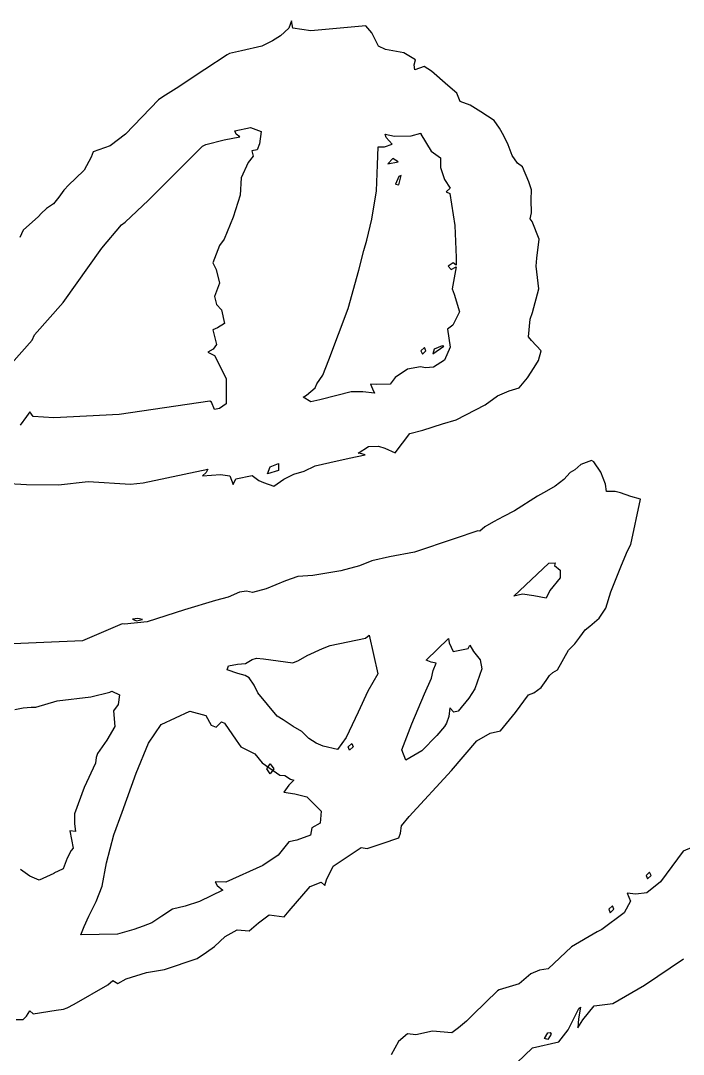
# Model space of a CAD drawing. Extents: x -16 to 63, y -3 to 108.
# Drawn here: x -3.66 to -2.042, y 4.419 to 6.943 of the extents above; entities that cross this region are included whole.
import ezdxf

# ---------------------------------------------------------------- set-up
doc = ezdxf.new("R2010")
doc.units = 0

msp = doc.modelspace()

# ---------------------------------------------------------------- linework, layer by layer
at = {"layer": 'Layer 1'}
for p, q in [((-2.999259, 6.942994), (-3.005384, 6.924472)), ((-2.995602, 6.924484), (-2.999259, 6.942994)), ((-3.005384, 6.924472), (-3.02624, 6.905804)), ((-2.951995, 6.91792), (-2.995602, 6.924484)), ((-2.817383, 6.930025), (-2.951995, 6.91792)), ((-2.802944, 6.913545), (-2.817383, 6.930025)), ((-3.045637, 6.893408), (-3.071597, 6.881011)), ((-3.02624, 6.905804), (-3.045637, 6.893408)), ((-2.786318, 6.881022), (-2.802944, 6.913545)), ((-3.121475, 6.869051), (-3.150206, 6.862779)), ((-3.071597, 6.881011), (-3.121475, 6.869051)), ((-2.769838, 6.872709), (-2.786318, 6.881022)), ((-2.724335, 6.864542), (-2.769838, 6.872709)), ((-3.156477, 6.859277), (-3.210584, 6.823837)), ((-3.150206, 6.862779), (-3.156477, 6.859277)), ((-2.696188, 6.847624), (-2.724335, 6.864542)), ((-2.699104, 6.835228), (-2.696188, 6.847624)), ((-3.210584, 6.823837), (-3.28088, 6.777459)), ((-2.6975, 6.823123), (-2.699104, 6.835228)), ((-2.674749, 6.831436), (-2.6975, 6.823123)), ((-2.657248, 6.819914), (-2.674749, 6.831436)), ((-2.617433, 6.785057), (-2.657248, 6.819914)), ((-3.28088, 6.777459), (-3.313257, 6.757041)), ((-2.594973, 6.766098), (-2.617433, 6.785057)), ((-2.58739, 6.745972), (-2.594973, 6.766098)), ((-3.323612, 6.749312), (-3.404263, 6.666035)), ((-3.313257, 6.757041), (-3.323612, 6.749312)), ((-2.563034, 6.736492), (-2.58739, 6.745972)), ((-2.537074, 6.720158), (-2.563034, 6.736492)), ((-2.503822, 6.699156), (-2.537074, 6.720158)), ((-2.490842, 6.680781), (-2.503822, 6.699156)), ((-3.404263, 6.666035), (-3.441598, 6.637159)), ((-3.137662, 6.67421), (-3.099451, 6.682523)), ((-3.134016, 6.666042), (-3.137662, 6.67421)), ((-3.125265, 6.659187), (-3.134016, 6.666042)), ((-3.099459, 6.682523), (-3.072916, 6.672168)), ((-3.099451, 6.682523), (-3.099459, 6.682523)), ((-3.072916, 6.672168), (-3.076853, 6.642416)), ((-2.767813, 6.657873), (-2.770584, 6.665457)), ((-2.770584, 6.665457), (-2.747396, 6.661231)), ((-2.706997, 6.661679), (-2.683517, 6.668093)), ((-2.683517, 6.668093), (-2.683517, 6.668084)), ((-2.683517, 6.668084), (-2.683076, 6.666038)), ((-2.683076, 6.666038), (-2.658137, 6.62462)), ((-2.480487, 6.661967), (-2.490842, 6.680781)), ((-3.216125, 6.636148), (-3.208541, 6.640523)), ((-3.208541, 6.640523), (-3.163184, 6.652191)), ((-3.163184, 6.652191), (-3.125265, 6.659187)), ((-3.076853, 6.642416), (-3.082687, 6.627978)), ((-2.772334, 6.635124), (-2.753375, 6.641247)), ((-2.753375, 6.641247), (-2.767813, 6.657873)), ((-2.747396, 6.661231), (-2.706997, 6.661679)), ((-2.470278, 6.639945), (-2.480487, 6.661967)), ((-2.459923, 6.613547), (-2.470278, 6.639945)), ((-3.483309, 6.622721), (-3.488122, 6.609449)), ((-3.441598, 6.637159), (-3.483309, 6.622721)), ((-3.348404, 6.504744), (-3.216125, 6.636148)), ((-3.082687, 6.627978), (-3.095959, 6.625349)), ((-3.095959, 6.625349), (-3.092313, 6.612369)), ((-2.789106, 6.591367), (-2.787065, 6.634975)), ((-2.787065, 6.634975), (-2.772334, 6.635124)), ((-2.658137, 6.62462), (-2.635532, 6.608431)), ((-2.447381, 6.595171), (-2.459923, 6.613547)), ((-3.488122, 6.609449), (-3.505331, 6.577655)), ((-3.105001, 6.596619), (-3.121773, 6.559574)), ((-3.092313, 6.612369), (-3.105001, 6.596619)), ((-2.791294, 6.527343), (-2.789106, 6.591367)), ((-2.751917, 6.606101), (-2.76373, 6.593704)), ((-2.76373, 6.593704), (-2.738791, 6.597931)), ((-2.751917, 6.606098), (-2.751917, 6.606101)), ((-2.738791, 6.597931), (-2.751917, 6.606098)), ((-2.635532, 6.608431), (-2.635241, 6.584513)), ((-2.434984, 6.586421), (-2.447381, 6.595171)), ((-3.505331, 6.577655), (-3.526478, 6.557675)), ((-2.736761, 6.562789), (-2.744928, 6.543683)), ((-2.736761, 6.542078), (-2.730927, 6.564538)), ((-2.730927, 6.564536), (-2.736761, 6.562789)), ((-2.730927, 6.564538), (-2.730927, 6.564536)), ((-2.635241, 6.584513), (-2.625469, 6.555344)), ((-2.419233, 6.549085), (-2.434984, 6.586421)), ((-3.54325, 6.54207), (-3.555209, 6.529382)), ((-3.526478, 6.557675), (-3.54325, 6.54207)), ((-3.121773, 6.559574), (-3.124106, 6.51728)), ((-2.744928, 6.543683), (-2.736761, 6.542078)), ((-2.625469, 6.555344), (-2.611614, 6.53376)), ((-2.412816, 6.529542), (-2.419233, 6.549085)), ((-3.555209, 6.529382), (-3.567606, 6.512026)), ((-3.124106, 6.51728), (-3.141899, 6.463464)), ((-2.802524, 6.457922), (-2.791294, 6.527343)), ((-2.611614, 6.53376), (-2.621094, 6.525009)), ((-2.621094, 6.525009), (-2.612781, 6.521365)), ((-2.612781, 6.521365), (-2.599801, 6.442756)), ((-2.413983, 6.505624), (-2.412816, 6.529542)), ((-3.580002, 6.495692), (-3.597358, 6.484171)), ((-3.567606, 6.512026), (-3.580002, 6.495692)), ((-3.405574, 6.451074), (-3.348404, 6.504744)), ((-2.412962, 6.473393), (-2.413983, 6.505624)), ((-3.617338, 6.464774), (-3.654382, 6.431522)), ((-3.610192, 6.472211), (-3.617338, 6.464774)), ((-3.597358, 6.484171), (-3.610192, 6.472211)), ((-3.141899, 6.463464), (-3.163921, 6.409794)), ((-2.415879, 6.458808), (-2.412962, 6.473393)), ((-3.462161, 6.387489), (-3.414616, 6.444659)), ((-3.414616, 6.444659), (-3.405574, 6.451074)), ((-2.815358, 6.406877), (-2.802524, 6.457922)), ((-2.599801, 6.442756), (-2.596738, 6.364293)), ((-2.411212, 6.452244), (-2.415879, 6.458808)), ((-2.393857, 6.409367), (-2.411212, 6.452244)), ((-3.654382, 6.431522), (-3.662695, 6.413875)), ((-3.556667, 6.254481), (-3.462161, 6.387489)), ((-3.174859, 6.393752), (-3.183172, 6.372605)), ((-3.163921, 6.409794), (-3.174859, 6.393752)), ((-2.822796, 6.381646), (-2.815358, 6.406877)), ((-2.399545, 6.362697), (-2.393857, 6.409367)), ((-3.183172, 6.372605), (-3.191485, 6.351457)), ((-2.834755, 6.333518), (-2.822796, 6.381646)), ((-2.596738, 6.364293), (-2.597178, 6.346209)), ((-2.401878, 6.343592), (-2.399545, 6.362697)), ((-3.191485, 6.351457), (-3.183172, 6.335415)), ((-2.604033, 6.351898), (-2.616867, 6.343732)), ((-2.616867, 6.343732), (-2.609138, 6.335419)), ((-2.609138, 6.335419), (-2.597324, 6.342124)), ((-2.597324, 6.342124), (-2.60695, 6.288454)), ((-2.597178, 6.346209), (-2.604033, 6.351898)), ((-2.394878, 6.288463), (-2.401878, 6.343592)), ((-3.183172, 6.335415), (-3.174859, 6.302308)), ((-2.860861, 6.240325), (-2.834755, 6.333518)), ((-3.174859, 6.302308), (-3.187256, 6.269202)), ((-2.60695, 6.288454), (-2.601991, 6.275037)), ((-2.410191, 6.230273), (-2.394878, 6.288463)), ((-3.187256, 6.269202), (-3.182297, 6.250097)), ((-2.601991, 6.275037), (-2.589157, 6.232159)), ((-3.627109, 6.176164), (-3.556667, 6.254481)), ((-3.182297, 6.250097), (-3.170338, 6.236971)), ((-3.170338, 6.236971), (-3.162608, 6.203281)), ((-2.907822, 6.1149), (-2.860861, 6.240325)), ((-2.589157, 6.232159), (-2.604908, 6.199053)), ((-2.420546, 6.170769), (-2.416462, 6.213938)), ((-2.416462, 6.213938), (-2.410191, 6.230273)), ((-3.179964, 6.19278), (-3.191194, 6.188114)), ((-3.191194, 6.188114), (-3.182443, 6.152236)), ((-3.162608, 6.203281), (-3.179964, 6.19278)), ((-2.604908, 6.199053), (-2.61818, 6.189427)), ((-2.61818, 6.189427), (-2.611179, 6.145383)), ((-3.682529, 6.106013), (-3.632068, 6.162454)), ((-3.632068, 6.162454), (-3.627109, 6.176164)), ((-2.412816, 6.162018), (-2.420546, 6.170769)), ((-2.389627, 6.136934), (-2.412816, 6.162018)), ((-3.19061, 6.140861), (-3.203153, 6.133864)), ((-3.203153, 6.133864), (-3.187256, 6.125697)), ((-3.182443, 6.152236), (-3.19061, 6.140861)), ((-2.674347, 6.145238), (-2.683097, 6.136925)), ((-2.683097, 6.136925), (-2.679451, 6.128757)), ((-2.679451, 6.128757), (-2.6707, 6.136925)), ((-2.6707, 6.136925), (-2.674347, 6.145238)), ((-2.674347, 6.145238), (-2.674347, 6.145238)), ((-2.654075, 6.129051), (-2.62724, 6.148156)), ((-2.650866, 6.141156), (-2.654075, 6.129051)), ((-2.631469, 6.149031), (-2.650866, 6.141156)), ((-2.631469, 6.14903), (-2.631469, 6.149031)), ((-2.62724, 6.148156), (-2.631469, 6.14903)), ((-2.611179, 6.145383), (-2.62518, 6.11359)), ((-2.395607, 6.113015), (-2.389627, 6.136934)), ((-3.187256, 6.125697), (-3.166255, 6.083695)), ((-2.922406, 6.076981), (-2.907822, 6.1149)), ((-2.62518, 6.11359), (-2.652307, 6.096963)), ((-2.406837, 6.09566), (-2.395607, 6.113015)), ((-3.166255, 6.083695), (-3.158525, 6.068527)), ((-2.715894, 6.091998), (-2.745938, 6.071288)), ((-2.684392, 6.097396), (-2.715894, 6.091998)), ((-2.671558, 6.095649), (-2.684392, 6.097396)), ((-2.652307, 6.096963), (-2.671558, 6.095649)), ((-2.422588, 6.070867), (-2.406837, 6.09566)), ((-3.158525, 6.068527), (-3.158375, 6.007128)), ((-2.936845, 6.056272), (-2.922406, 6.076981)), ((-2.745938, 6.071288), (-2.758188, 6.055392)), ((-2.442714, 6.046074), (-2.422588, 6.070867)), ((-2.962513, 6.028416), (-2.940929, 6.046646)), ((-2.940929, 6.046646), (-2.936845, 6.056272)), ((-2.853131, 6.036871), (-2.888717, 6.02783)), ((-2.824838, 6.036871), (-2.853131, 6.036871)), ((-2.79669, 6.033369), (-2.824838, 6.036871)), ((-2.790711, 6.054369), (-2.806316, 6.055392)), ((-2.806316, 6.055392), (-2.80092, 6.043724)), ((-2.80092, 6.043724), (-2.79669, 6.033369)), ((-2.758188, 6.055392), (-2.790711, 6.054369)), ((-2.496092, 6.026823), (-2.467361, 6.038928)), ((-2.467361, 6.038928), (-2.442714, 6.046074)), ((-3.19819, 6.013687), (-3.420308, 5.981309)), ((-3.194253, 6.011648), (-3.19819, 6.013687)), ((-3.186815, 5.993272), (-3.194253, 6.011648)), ((-2.970389, 6.023749), (-2.962513, 6.028416)), ((-2.951721, 6.012373), (-2.970389, 6.023749)), ((-2.930136, 6.016891), (-2.951721, 6.012373)), ((-2.888717, 6.02783), (-2.930136, 6.016891)), ((-2.525844, 6.004946), (-2.496092, 6.026823)), ((-3.637759, 5.988166), (-3.646072, 5.976061)), ((-3.629592, 5.976644), (-3.637759, 5.988166)), ((-3.174856, 5.995751), (-3.186815, 5.993272)), ((-3.158375, 6.007128), (-3.174856, 5.995751)), ((-2.597161, 5.967902), (-2.525844, 6.004946)), ((-3.646072, 5.976061), (-3.662115, 5.955352)), ((-3.579568, 5.973434), (-3.629592, 5.976644)), ((-3.420308, 5.981309), (-3.579568, 5.973434)), ((-2.678103, 5.943109), (-2.630559, 5.958131)), ((-2.630559, 5.958131), (-2.597161, 5.967902)), ((-2.746212, 5.887835), (-2.710335, 5.93465)), ((-2.710335, 5.93465), (-2.678103, 5.943109)), ((-2.858073, 5.874545), (-2.819425, 5.883149)), ((-2.835905, 5.886793), (-2.811112, 5.903127)), ((-2.827592, 5.884896), (-2.835905, 5.886793)), ((-2.819425, 5.883149), (-2.827592, 5.884896)), ((-2.811112, 5.903127), (-2.786318, 5.903874)), ((-2.786318, 5.903874), (-2.771005, 5.899356)), ((-2.771005, 5.899356), (-2.746212, 5.887835)), ((-3.050885, 5.853555), (-3.030467, 5.861868)), ((-3.030464, 5.861868), (-3.030905, 5.844659)), ((-3.030467, 5.861868), (-3.030464, 5.861868)), ((-2.968184, 5.843042), (-2.940912, 5.856022)), ((-2.940912, 5.856022), (-2.90518, 5.864481)), ((-2.90518, 5.864481), (-2.858073, 5.874545)), ((-2.292524, 5.859096), (-2.306962, 5.846555)), ((-2.266564, 5.869306), (-2.292524, 5.859096)), ((-2.260439, 5.865953), (-2.266564, 5.869306)), ((-2.243229, 5.840868), (-2.260439, 5.865953)), ((-3.360938, 5.814603), (-3.203574, 5.847417)), ((-3.207365, 5.839542), (-3.216116, 5.831229)), ((-3.216116, 5.831229), (-3.172801, 5.834873)), ((-3.203574, 5.847417), (-3.207365, 5.839542)), ((-3.172801, 5.834873), (-3.150049, 5.831229)), ((-3.150049, 5.831229), (-3.141153, 5.810228)), ((-3.134882, 5.824083), (-3.094921, 5.832542)), ((-3.094921, 5.832542), (-3.078879, 5.820291)), ((-3.05774, 5.836784), (-3.050885, 5.853555)), ((-3.030905, 5.844659), (-3.05774, 5.836784)), ((-3.01777, 5.823645), (-2.992977, 5.835459)), ((-2.992977, 5.835459), (-2.968184, 5.843042)), ((-2.318484, 5.839259), (-2.334235, 5.822779)), ((-2.306962, 5.846555), (-2.318484, 5.839259)), ((-2.231854, 5.811408), (-2.243229, 5.840868)), ((-3.702509, 5.81358), (-3.646068, 5.810369)), ((-3.646068, 5.810369), (-3.64606, 5.81052)), ((-3.64606, 5.81052), (-3.56818, 5.809206)), ((-3.56818, 5.809206), (-3.495551, 5.817956)), ((-3.495551, 5.817956), (-3.39244, 5.81081)), ((-3.39244, 5.81081), (-3.360938, 5.814603)), ((-3.141153, 5.810228), (-3.134882, 5.824083)), ((-3.078879, 5.820291), (-3.067357, 5.815624)), ((-3.067357, 5.815624), (-3.042564, 5.806436)), ((-3.042564, 5.806436), (-3.01777, 5.823645)), ((-2.354944, 5.806299), (-2.376091, 5.793902)), ((-2.334235, 5.822779), (-2.354944, 5.806299)), ((-2.229812, 5.793177), (-2.231854, 5.811408)), ((-2.397968, 5.781505), (-2.454117, 5.746358)), ((-2.376091, 5.793902), (-2.397968, 5.781505)), ((-2.208811, 5.793177), (-2.229812, 5.793177)), ((-2.195539, 5.789825), (-2.208811, 5.793177)), ((-2.1706, 5.781366), (-2.195539, 5.789825)), ((-2.146536, 5.774369), (-2.1706, 5.781366)), ((-2.1706, 5.663528), (-2.146536, 5.774369)), ((-2.48139, 5.731919), (-2.505454, 5.719522)), ((-2.454117, 5.746358), (-2.48139, 5.731919)), ((-2.527038, 5.70698), (-2.539143, 5.696772)), ((-2.505454, 5.719522), (-2.527038, 5.70698)), ((-2.544102, 5.696921), (-2.60171, 5.67767)), ((-2.539143, 5.696772), (-2.544102, 5.696921)), ((-2.60171, 5.67767), (-2.698695, 5.645292)), ((-2.17833, 5.648361), (-2.1706, 5.663528)), ((-2.759657, 5.633625), (-2.802681, 5.624291)), ((-2.698695, 5.645292), (-2.759657, 5.633625)), ((-2.193497, 5.61365), (-2.17833, 5.648361)), ((-2.833016, 5.611895), (-2.878519, 5.599498)), ((-2.802681, 5.624291), (-2.833016, 5.611895)), ((-2.455702, 5.537654), (-2.370968, 5.617867)), ((-2.370968, 5.617867), (-2.354925, 5.619032)), ((-2.354922, 5.619038), (-2.35638, 5.612183)), ((-2.35638, 5.612183), (-2.342817, 5.600808)), ((-2.354925, 5.619032), (-2.354922, 5.619038)), ((-2.219457, 5.547876), (-2.193497, 5.61365)), ((-2.983817, 5.585351), (-3.013569, 5.57485)), ((-2.947065, 5.587831), (-2.983817, 5.585351)), ((-2.878519, 5.599498), (-2.947065, 5.587831)), ((-2.343257, 5.58214), (-2.368488, 5.551513)), ((-2.342817, 5.600808), (-2.343257, 5.58214)), ((-3.061259, 5.555599), (-3.094365, 5.546558)), ((-3.013569, 5.57485), (-3.061259, 5.555599)), ((-3.153869, 5.534886), (-3.184496, 5.527448)), ((-3.126159, 5.547282), (-3.153869, 5.534886)), ((-3.10895, 5.54991), (-3.126159, 5.547282)), ((-3.094365, 5.546558), (-3.10895, 5.54991)), ((-2.434847, 5.542761), (-2.455702, 5.537654)), ((-2.407574, 5.538677), (-2.434847, 5.542761)), ((-2.376947, 5.532845), (-2.407574, 5.538677)), ((-2.368488, 5.551513), (-2.376947, 5.532845)), ((-2.231125, 5.508643), (-2.219457, 5.547876)), ((-3.260626, 5.504405), (-3.351194, 5.475091)), ((-3.184496, 5.527448), (-3.260626, 5.504405)), ((-2.247605, 5.484288), (-2.231125, 5.508643)), ((-3.374212, 5.482818), (-3.38763, 5.481362)), ((-3.38763, 5.481362), (-3.377421, 5.477136)), ((-3.377421, 5.477136), (-3.362836, 5.481071)), ((-3.362836, 5.481071), (-3.374212, 5.482818)), ((-3.374212, 5.482818), (-3.374212, 5.482818)), ((-2.27021, 5.464454), (-2.247605, 5.484288)), ((-3.412739, 5.470282), (-3.509725, 5.428863)), ((-3.406614, 5.469259), (-3.412739, 5.470282)), ((-3.351194, 5.475091), (-3.406614, 5.469259)), ((-2.294566, 5.437181), (-2.282169, 5.455557)), ((-2.282169, 5.455557), (-2.27021, 5.464454)), ((-3.509725, 5.428863), (-3.898249, 5.411945)), ((-2.904452, 5.417178), (-2.818696, 5.435408)), ((-2.818696, 5.435408), (-2.809508, 5.442405)), ((-2.809511, 5.442419), (-2.787927, 5.348058)), ((-2.809508, 5.442405), (-2.809511, 5.442419)), ((-2.670378, 5.381746), (-2.615687, 5.434104)), ((-2.615687, 5.434104), (-2.615686, 5.434106)), ((-2.615686, 5.434106), (-2.614082, 5.423459)), ((-2.306963, 5.421576), (-2.294566, 5.437181)), ((-2.960893, 5.392969), (-2.923119, 5.410032)), ((-2.923119, 5.410032), (-2.904452, 5.417178)), ((-2.614082, 5.423459), (-2.604019, 5.402458)), ((-2.604019, 5.402458), (-2.567704, 5.410187)), ((-2.567704, 5.410187), (-2.563621, 5.417771)), ((-2.563621, 5.417771), (-2.55487, 5.402312)), ((-2.55487, 5.402312), (-2.53839, 5.382332)), ((-2.349111, 5.357843), (-2.322568, 5.405533)), ((-2.322568, 5.405533), (-2.306963, 5.421576)), ((-3.111256, 5.373423), (-3.095359, 5.382757)), ((-3.095359, 5.382757), (-3.084275, 5.3864)), ((-3.084275, 5.3864), (-3.067649, 5.384653)), ((-3.067649, 5.384653), (-2.996041, 5.375027)), ((-2.996041, 5.375027), (-2.981894, 5.380426)), ((-2.981894, 5.380426), (-2.960893, 5.392969)), ((-2.658127, 5.376497), (-2.670378, 5.381746)), ((-2.64573, 5.373876), (-2.658127, 5.376497)), ((-2.53839, 5.382332), (-2.534015, 5.360018)), ((-3.156176, 5.358108), (-3.152967, 5.36715)), ((-3.130362, 5.349066), (-3.156176, 5.358108)), ((-3.152967, 5.36715), (-3.131091, 5.371967)), ((-3.131091, 5.371967), (-3.111256, 5.373423)), ((-2.657106, 5.337269), (-2.653314, 5.356374)), ((-2.653314, 5.356374), (-2.64573, 5.373876)), ((-2.534015, 5.360018), (-2.551516, 5.311452)), ((-2.369383, 5.344133), (-2.36107, 5.35157)), ((-2.36107, 5.35157), (-2.349111, 5.357843)), ((-3.112569, 5.343817), (-3.130362, 5.349066)), ((-3.102506, 5.337985), (-3.112569, 5.343817)), ((-3.090109, 5.32063), (-3.102506, 5.337985)), ((-2.787927, 5.348058), (-2.812428, 5.305764)), ((-2.67417, 5.299058), (-2.657106, 5.337269)), ((-2.389655, 5.314673), (-2.377259, 5.332028)), ((-2.377259, 5.332028), (-2.369383, 5.344133)), ((-3.489133, 5.291458), (-3.442464, 5.303125)), ((-3.442464, 5.303125), (-3.437505, 5.305604)), ((-3.43751, 5.305614), (-3.418988, 5.296718)), ((-3.437505, 5.305604), (-3.43751, 5.305614)), ((-3.081213, 5.301962), (-3.090109, 5.32063)), ((-3.034397, 5.2445), (-3.081213, 5.301962)), ((-2.812428, 5.305764), (-2.836346, 5.254573)), ((-2.551516, 5.311452), (-2.565663, 5.288263)), ((-2.420428, 5.297027), (-2.407448, 5.301985)), ((-2.407448, 5.301985), (-2.389655, 5.314673)), ((-3.6236, 5.26681), (-3.571243, 5.282269)), ((-3.571243, 5.282269), (-3.489133, 5.291458)), ((-3.418988, 5.296718), (-3.422488, 5.273383)), ((-2.704797, 5.225554), (-2.67417, 5.299058)), ((-2.565663, 5.288263), (-2.591769, 5.256615)), ((-2.452076, 5.253711), (-2.420428, 5.297027)), ((-3.675082, 5.260687), (-3.654373, 5.264771)), ((-3.654373, 5.264771), (-3.635122, 5.26681)), ((-3.635122, 5.26681), (-3.6236, 5.26681)), ((-3.422488, 5.273383), (-3.434009, 5.25807)), ((-3.434009, 5.25807), (-3.430655, 5.219276)), ((-3.317472, 5.224072), (-3.247321, 5.257178)), ((-3.247322, 5.257193), (-3.207945, 5.246109)), ((-3.247321, 5.257178), (-3.247322, 5.257193)), ((-2.836346, 5.254573), (-2.865223, 5.192882)), ((-2.612624, 5.264931), (-2.615103, 5.244222)), ((-2.602269, 5.254576), (-2.612624, 5.264931)), ((-2.591769, 5.256615), (-2.602269, 5.254576)), ((-2.488828, 5.209084), (-2.452076, 5.253711)), ((-3.207945, 5.246109), (-3.195548, 5.222336)), ((-3.183152, 5.217961), (-3.170318, 5.230794)), ((-3.170318, 5.230794), (-3.162442, 5.227733)), ((-3.162442, 5.227733), (-3.134149, 5.186313)), ((-3.019813, 5.235895), (-3.034397, 5.2445)), ((-2.99502, 5.219561), (-3.019813, 5.235895)), ((-2.729736, 5.162696), (-2.704797, 5.225554)), ((-2.620645, 5.227596), (-2.625167, 5.219282)), ((-2.615103, 5.244222), (-2.620645, 5.227596)), ((-3.430655, 5.219276), (-3.449906, 5.186316)), ((-3.348536, 5.178423), (-3.317472, 5.224072)), ((-3.195548, 5.222336), (-3.183152, 5.217961)), ((-2.973435, 5.207602), (-2.99502, 5.219561)), ((-2.956517, 5.190101), (-2.973435, 5.207602)), ((-2.625167, 5.219282), (-2.643834, 5.19726)), ((-2.546144, 5.184144), (-2.513767, 5.202812)), ((-2.513767, 5.202812), (-2.488828, 5.209084)), ((-3.449906, 5.186316), (-3.473095, 5.153209)), ((-3.378288, 5.105502), (-3.348536, 5.178423)), ((-3.134149, 5.186313), (-3.122919, 5.169833)), ((-2.938579, 5.178579), (-2.956517, 5.190101)), ((-2.921515, 5.171582), (-2.938579, 5.178579)), ((-2.86522, 5.19273), (-2.887096, 5.163124)), ((-2.865223, 5.192882), (-2.86522, 5.19273)), ((-2.860693, 5.169833), (-2.851942, 5.178)), ((-2.851942, 5.178), (-2.848296, 5.169833)), ((-2.851942, 5.178), (-2.851942, 5.178)), ((-2.643834, 5.19726), (-2.68117, 5.160071)), ((-2.608711, 5.111806), (-2.546144, 5.184144)), ((-3.473095, 5.153209), (-3.476158, 5.144021)), ((-3.122919, 5.169833), (-3.088792, 5.152769)), ((-3.088792, 5.152769), (-3.070853, 5.130455)), ((-2.887096, 5.163124), (-2.921515, 5.171582)), ((-2.857047, 5.16152), (-2.860693, 5.169833)), ((-2.848296, 5.169833), (-2.857047, 5.16152)), ((-2.719818, 5.136882), (-2.729736, 5.162696)), ((-2.68117, 5.160071), (-2.719818, 5.136882)), ((-3.477762, 5.129583), (-3.505618, 5.070517)), ((-3.476158, 5.144021), (-3.477762, 5.129583)), ((-3.070853, 5.130455), (-3.027538, 5.100703)), ((-3.059175, 5.116003), (-3.050862, 5.1284)), ((-3.050862, 5.1284), (-3.042549, 5.116003)), ((-3.050862, 5.1284), (-3.050862, 5.1284)), ((-3.412707, 5.010412), (-3.378288, 5.105502)), ((-3.050862, 5.103607), (-3.059175, 5.116003)), ((-3.042549, 5.116003), (-3.050862, 5.103607)), ((-3.027538, 5.100703), (-3.014995, 5.099957)), ((-3.014995, 5.099957), (-3.001432, 5.091206)), ((-2.711967, 4.999799), (-2.608711, 5.111806)), ((-3.005515, 5.07589), (-3.017912, 5.059118)), ((-2.993119, 5.088578), (-3.005515, 5.07589)), ((-3.001432, 5.091206), (-2.993119, 5.088578)), ((-3.505618, 5.070517), (-3.528807, 5.006492)), ((-3.017912, 5.059118), (-2.991077, 5.054742)), ((-2.991077, 5.054742), (-2.961325, 5.047887)), ((-2.961325, 5.047887), (-2.926469, 5.012739)), ((-3.528807, 5.006492), (-3.528956, 4.981407)), ((-3.432687, 4.954554), (-3.412707, 5.010412)), ((-2.926469, 5.012739), (-2.928948, 4.983717)), ((-2.730489, 4.976756), (-2.711967, 4.999799)), ((-3.528956, 4.981407), (-3.526331, 4.962885)), ((-2.928948, 4.983717), (-2.949366, 4.971757)), ((-2.73253, 4.958963), (-2.730489, 4.976756)), ((-3.526331, 4.962885), (-3.540332, 4.964341)), ((-3.540332, 4.964341), (-3.532019, 4.922485)), ((-3.450626, 4.886884), (-3.432687, 4.954554)), ((-2.952283, 4.953965), (-2.985972, 4.941568)), ((-2.949366, 4.971757), (-2.952283, 4.953965)), ((-2.73676, 4.94715), (-2.73253, 4.958963)), ((-3.532019, 4.922485), (-3.537269, 4.916795)), ((-3.005223, 4.937924), (-3.031913, 4.905255)), ((-2.985972, 4.941568), (-3.005223, 4.937924)), ((-2.897332, 4.878461), (-2.828932, 4.92411)), ((-2.828932, 4.92411), (-2.814639, 4.92119)), ((-2.814639, 4.92119), (-2.778033, 4.933878)), ((-2.778033, 4.933878), (-2.73676, 4.94715)), ((-2.021665, 4.923662), (-2.042374, 4.915203)), ((-3.546894, 4.897544), (-3.556666, 4.872168)), ((-3.537269, 4.916795), (-3.546894, 4.897544)), ((-3.031913, 4.905255), (-3.068957, 4.880316)), ((-2.042374, 4.915203), (-2.097649, 4.839802)), ((-3.556666, 4.872168), (-3.579417, 4.860938)), ((-3.461856, 4.829276), (-3.450626, 4.886884)), ((-3.068957, 4.880316), (-3.159379, 4.839626)), ((-2.913666, 4.845209), (-2.897332, 4.878461)), ((-3.637893, 4.854081), (-3.661082, 4.869978)), ((-3.615141, 4.844164), (-3.637893, 4.854081)), ((-3.57941, 4.86079), (-3.615141, 4.844164)), ((-3.579417, 4.860938), (-3.57941, 4.86079)), ((-2.124442, 4.86384), (-2.133193, 4.855673)), ((-2.133193, 4.855673), (-2.129547, 4.84736)), ((-2.129547, 4.84736), (-2.120796, 4.855673)), ((-2.120796, 4.855673), (-2.124442, 4.86384)), ((-2.124442, 4.86384), (-2.124442, 4.86384)), ((-3.476294, 4.792086), (-3.461856, 4.829276)), ((-3.159379, 4.839626), (-3.185776, 4.839924)), ((-3.185776, 4.839924), (-3.180672, 4.830882)), ((-3.180672, 4.830882), (-3.166671, 4.819506)), ((-3.004526, 4.76908), (-2.953481, 4.829021)), ((-2.953481, 4.829021), (-2.926938, 4.83923)), ((-2.926938, 4.83923), (-2.918041, 4.830771)), ((-2.918041, 4.830771), (-2.913666, 4.845209)), ((-2.097649, 4.839802), (-2.131338, 4.813551)), ((-3.166671, 4.819506), (-3.223987, 4.79238)), ((-2.158173, 4.810049), (-2.179612, 4.812819)), ((-2.179612, 4.812819), (-2.171007, 4.792839)), ((-2.131338, 4.813551), (-2.158173, 4.810049)), ((-3.493795, 4.755918), (-3.476294, 4.792086)), ((-3.289908, 4.772982), (-3.31543, 4.756502)), ((-3.258552, 4.780858), (-3.289908, 4.772982)), ((-3.223987, 4.79238), (-3.258552, 4.780858)), ((-2.21545, 4.781283), (-2.224201, 4.77297)), ((-2.224201, 4.77297), (-2.220555, 4.764657)), ((-2.220555, 4.764657), (-2.211804, 4.77297)), ((-2.211804, 4.77297), (-2.21545, 4.781283)), ((-2.21545, 4.781283), (-2.21545, 4.781283)), ((-2.171007, 4.792839), (-2.186321, 4.764546)), ((-3.505608, 4.731125), (-3.493795, 4.755918)), ((-3.31543, 4.756502), (-3.340077, 4.739876)), ((-3.079781, 4.739765), (-3.053529, 4.759163)), ((-3.053529, 4.759163), (-3.016631, 4.754496)), ((-3.016631, 4.754496), (-3.004526, 4.76908)), ((-2.186321, 4.764546), (-2.240866, 4.723418)), ((-3.513922, 4.710998), (-3.505608, 4.731125)), ((-3.384122, 4.723396), (-3.423791, 4.712021)), ((-3.360933, 4.731709), (-3.384122, 4.723396)), ((-3.340077, 4.739876), (-3.360933, 4.731709)), ((-3.161161, 4.706804), (-3.132138, 4.723138)), ((-3.132138, 4.723138), (-3.10224, 4.720077)), ((-3.10224, 4.720077), (-3.079781, 4.739765)), ((-2.240866, 4.723418), (-2.252825, 4.717728)), ((-3.423791, 4.712021), (-3.513922, 4.710998)), ((-3.187266, 4.682011), (-3.161161, 4.706804)), ((-2.252825, 4.717728), (-2.315245, 4.681705)), ((-3.206518, 4.668302), (-3.187266, 4.682011)), ((-2.315245, 4.681705), (-2.371978, 4.627743)), ((-3.309045, 4.626007), (-3.229706, 4.652988)), ((-3.229706, 4.652988), (-3.206518, 4.668302)), ((-2.13658, 4.58816), (-2.041928, 4.652477)), ((-3.353235, 4.618424), (-3.309045, 4.626007)), ((-2.393563, 4.624391), (-2.41471, 4.615785)), ((-2.371978, 4.627743), (-2.393563, 4.624391)), ((-3.447741, 4.588963), (-3.435344, 4.599318)), ((-3.435344, 4.599318), (-3.422948, 4.591443)), ((-3.422948, 4.591443), (-3.402967, 4.603402)), ((-3.402967, 4.603402), (-3.353235, 4.618424)), ((-2.41471, 4.615785), (-2.443441, 4.590992)), ((-3.52985, 4.541419), (-3.447741, 4.588963)), ((-2.496381, 4.57422), (-2.555593, 4.516467)), ((-2.491569, 4.576408), (-2.496381, 4.57422)), ((-2.443441, 4.590992), (-2.491569, 4.576408)), ((-2.214168, 4.543241), (-2.13658, 4.58816)), ((-3.646087, 4.512105), (-3.637774, 4.524939)), ((-3.637774, 4.524939), (-3.629606, 4.517793)), ((-3.629606, 4.517793), (-3.57404, 4.526836)), ((-3.57404, 4.526836), (-3.555518, 4.529315)), ((-3.555518, 4.529315), (-3.546914, 4.532668)), ((-3.546914, 4.532668), (-3.52985, 4.541419)), ((-2.311153, 4.503134), (-2.297736, 4.530844)), ((-2.292923, 4.534197), (-2.298173, 4.505757)), ((-2.297736, 4.530844), (-2.292923, 4.534197)), ((-2.287381, 4.503132), (-2.260108, 4.537551)), ((-2.260108, 4.537551), (-2.214168, 4.543241)), ((-3.671755, 4.503632), (-3.6544, 4.504229)), ((-3.6544, 4.504229), (-3.646087, 4.512105)), ((-2.57149, 4.499987), (-2.591616, 4.483507)), ((-2.555593, 4.516467), (-2.57149, 4.499987)), ((-2.32355, 4.478341), (-2.311153, 4.503134)), ((-2.298173, 4.505757), (-2.299632, 4.483589)), ((-2.299632, 4.483589), (-2.287381, 4.503132)), ((-2.715582, 4.469068), (-2.73775, 4.4504)), ((-2.695602, 4.46688), (-2.715582, 4.469068)), ((-2.654329, 4.475485), (-2.695602, 4.46688)), ((-2.607513, 4.47111), (-2.654329, 4.475485)), ((-2.591616, 4.483507), (-2.607513, 4.47111)), ((-2.381311, 4.457847), (-2.372998, 4.471264)), ((-2.372998, 4.471264), (-2.367164, 4.472429)), ((-2.364685, 4.468203), (-2.372998, 4.454785)), ((-2.367164, 4.472429), (-2.364685, 4.468203)), ((-2.367164, 4.472429), (-2.367164, 4.472429)), ((-2.346301, 4.449319), (-2.32355, 4.478341)), ((-2.73775, 4.4504), (-2.755543, 4.417294)), ((-2.410764, 4.435026), (-2.346301, 4.449319)), ((-2.372998, 4.454785), (-2.381311, 4.457847)), ((-2.488935, 4.360209), (-2.410764, 4.435026))]:
    msp.add_line(p, q, dxfattribs=at)

doc.saveas('drawing.dxf')
